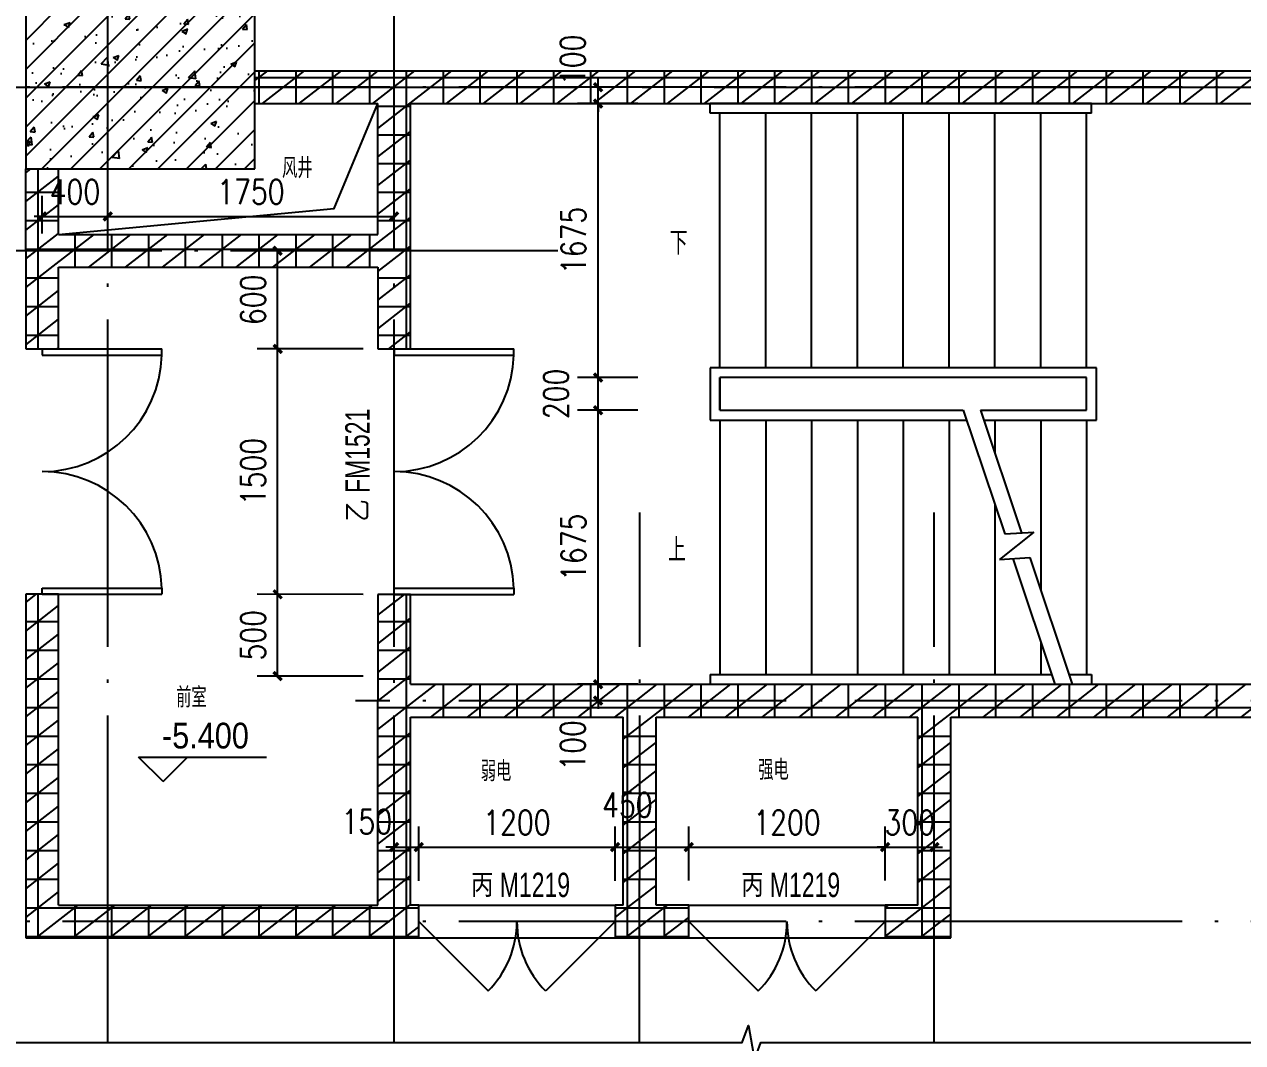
# Model space of a CAD drawing. Extents: x 718358 to 1668613, y -348838 to -159582.
# Drawn here: x 948265 to 955707, y -301299 to -295075 of the extents above; entities that cross this region are included whole.
import ezdxf

# ---------------------------------------------------------------- set-up
doc = ezdxf.new("R2010")
doc.units = 0
doc.header["$LTSCALE"] = 1000
doc.linetypes.add('DOTE', pattern=[2.42, 2, -0.2, 0.02, -0.2])
for name, color, linetype in [('地下室轴网', 147, 'DOTE'), ('建-墙体', 2, 'Continuous'), ('建-尺寸', 73, 'Continuous'), ('建-影线', 8, 'Continuous'), ('建-房间名', 7, 'Continuous'), ('建-柱子', 6, 'Continuous'), ('建-标高', 3, 'Continuous'), ('建-楼梯', 4, 'Continuous'), ('建-符号', 3, 'Continuous'), ('建-符号说明', 7, 'Continuous'), ('建-轴网', 14, 'DOTE'), ('建-门窗', 4, 'Continuous'), ('建-门窗-编号', 7, 'Continuous')]:
    doc.layers.add(name, color=color, linetype=linetype)
doc.styles.add('_TCH_DIM', font='gt单线西文.shx', dxfattribs={"width": 0.8, "bigfont": 'gt单线中文.shx'})
doc.styles.add('_TCH_SPACE', font='gt单线西文.shx', dxfattribs={"width": 0.8, "height": 5, "bigfont": 'gt单线中文.shx'})
doc.styles.add('_TCH_WINDOW', font='gt单线西文.shx', dxfattribs={"height": 3.5, "bigfont": 'gt单线中文.shx'})
doc.styles.add('DIM_FONT', font='SIMPLEX.shx', dxfattribs={"width": 0.8, "bigfont": 'GBCBIG.shx'})
doc.dimstyles.new('DIMN50', dxfattribs={"dimscale": 0.5, "dimtxt": 300, "dimasz": 100, "dimexe": 250, "dimexo": 300, "dimgap": 150, "dimtad": 1, "dimdec": 0, "dimzin": 0, "dimdsep": 46, "dimtxsty": 'DIM_FONT', "dimblk": 'ARCHTICK', "dimcen": 0.09, "dimdle": 1, "dimclrt": 7, "dimazin": 2, "dimtfac": 1, "dimtdec": 0, "dimtix": 1, "dimtmove": 2, "dimatfit": 3, "dimldrblk": 'ARCHTICK', "dimfxl": 1, "dimtolj": 1, "dimtzin": 0, "dimarcsym": 0})
pattern_1 = [(0, (0, 0), (0, 175), []), (37.875, (200, 0), (-84.807639, 109.038328), []), (90, (200, 0), (-225, 1e-14), [])]

# ---------------------------------------------------------------- blocks, each defined once
blk = doc.blocks.new('_ArchTick')
at = {"color": 0, "linetype": 'ByBlock', "const_width": 0.4}
blk.add_lwpolyline([(-0.5, -0.5), (0.5, 0.5)], dxfattribs=at)
blk = doc.blocks.new('*D3650')
at = {"layer": 'Defpoints', "color": 0, "transparency": 16777216}
for p in [(950523.8, -301298.9), (957323.8, -301298.9), (957323.8, -302248.9)]:
    blk.add_point(p, dxfattribs=at)
at = {"layer": '建-尺寸', "color": 0, "lineweight": -2, "transparency": 16777216}
for p, q in [((950523.8, -301448.9), (950523.8, -302373.9)), ((957323.8, -301448.9), (957323.8, -302373.9)), ((950523.3, -302248.9), (957324.3, -302248.9))]:
    blk.add_line(p, q, dxfattribs=at)
at = {"layer": '建-尺寸', "color": 0, "lineweight": -2, "transparency": 16777216, "xscale": 50, "yscale": 50, "zscale": 50, "rotation": 180}
blk.add_blockref('_ArchTick', (950523.8, -302248.9), dxfattribs=at)
at = {"layer": '建-尺寸', "color": 0, "lineweight": -2, "transparency": 16777216, "xscale": 50, "yscale": 50, "zscale": 50}
blk.add_blockref('_ArchTick', (957323.8, -302248.9), dxfattribs=at)
at = {"layer": '建-尺寸', "color": 7, "transparency": 16777216, "insert": (953923.8, -302098.9), "char_height": 150, "attachment_point": 5, "style": 'DIM_FONT'}
blk.add_mtext('\\A1;6800', dxfattribs=at)
blk = doc.blocks.new('*D3654')
at = {"layer": 'Defpoints', "color": 0, "transparency": 16777216}
for p in [(953823.7, -301298.9), (957323.8, -301298.9), (957323.8, -301848.9)]:
    blk.add_point(p, dxfattribs=at)
at = {"layer": '建-尺寸', "color": 0, "lineweight": -2, "transparency": 16777216}
for p, q in [((953823.7, -301448.9), (953823.7, -301973.9)), ((957323.8, -301448.9), (957323.8, -301973.9)), ((953823.2, -301848.9), (957324.3, -301848.9))]:
    blk.add_line(p, q, dxfattribs=at)
at = {"layer": '建-尺寸', "color": 0, "lineweight": -2, "transparency": 16777216, "xscale": 50, "yscale": 50, "zscale": 50, "rotation": 180}
blk.add_blockref('_ArchTick', (953823.7, -301848.9), dxfattribs=at)
at = {"layer": '建-尺寸', "color": 0, "lineweight": -2, "transparency": 16777216, "xscale": 50, "yscale": 50, "zscale": 50}
blk.add_blockref('_ArchTick', (957323.8, -301848.9), dxfattribs=at)
at = {"layer": '建-尺寸', "color": 7, "transparency": 16777216, "insert": (955573.8, -301698.9), "char_height": 150, "attachment_point": 5, "style": 'DIM_FONT'}
blk.add_mtext('\\A1;3500', dxfattribs=at)
blk = doc.blocks.new('*D3660')
at = {"layer": 'Defpoints', "color": 0, "transparency": 16777216}
for p in [(950673.7, -300103.5), (950523.8, -300458.9), (950673.7, -300458.9)]:
    blk.add_point(p, dxfattribs=at)
at = {"layer": '建-尺寸', "color": 0, "lineweight": -2, "transparency": 16777216}
for p, q in [((950523.8, -300308.9), (950523.8, -299978.5)), ((950673.7, -300308.9), (950673.7, -299978.5)), ((950523.8, -300103.5), (950473.8, -300103.5)), ((950523.8, -300103.5), (950673.7, -300103.5)), ((950673.7, -300103.5), (950723.7, -300103.5))]:
    blk.add_line(p, q, dxfattribs=at)
at = {"layer": '建-尺寸', "color": 0, "lineweight": -2, "transparency": 16777216, "xscale": 50, "yscale": 50, "zscale": 50}
for p, rotation in [((950523.8, -300103.5), 0.0003101664744242782), ((950673.7, -300103.5), 180.0003101664744)]:
    blk.add_blockref('_ArchTick', p, dxfattribs=dict(at, rotation=rotation))
at = {"layer": '建-尺寸', "color": 7, "transparency": 16777216, "insert": (950357.2, -299948.5), "char_height": 150, "attachment_point": 5, "rotation": 0.00031, "style": 'DIM_FONT'}
blk.add_mtext('\\A1;150', dxfattribs=at)
blk = doc.blocks.new('*D3661')
at = {"layer": 'Defpoints', "color": 0, "transparency": 16777216}
for p in [(951873.7, -300103.5), (950673.7, -300458.9), (951873.7, -300458.9)]:
    blk.add_point(p, dxfattribs=at)
at = {"layer": '建-尺寸', "color": 0, "lineweight": -2, "transparency": 16777216}
for p, q in [((950673.7, -300308.9), (950673.7, -299978.5)), ((951873.7, -300308.9), (951873.7, -299978.5)), ((950673.2, -300103.5), (951874.2, -300103.5))]:
    blk.add_line(p, q, dxfattribs=at)
at = {"layer": '建-尺寸', "color": 0, "lineweight": -2, "transparency": 16777216, "xscale": 50, "yscale": 50, "zscale": 50}
for p, rotation in [((950673.7, -300103.5), 180.0003101664754), ((951873.7, -300103.5), 0.0003101664753889344)]:
    blk.add_blockref('_ArchTick', p, dxfattribs=dict(at, rotation=rotation))
at = {"layer": '建-尺寸', "color": 7, "transparency": 16777216, "insert": (951273.7, -299953.5), "char_height": 150, "attachment_point": 5, "rotation": 0.00031, "style": 'DIM_FONT'}
blk.add_mtext('\\A1;1200', dxfattribs=at)
blk = doc.blocks.new('*D3662')
at = {"layer": 'Defpoints', "color": 0, "transparency": 16777216}
for p in [(952323.7, -300103.5), (951873.7, -300458.9), (952323.7, -300458.8)]:
    blk.add_point(p, dxfattribs=at)
at = {"layer": '建-尺寸', "color": 0, "lineweight": -2, "transparency": 16777216}
for p, q in [((951873.7, -300308.9), (951873.7, -299978.5)), ((952323.7, -300308.8), (952323.7, -299978.5)), ((951873.2, -300103.5), (952324.2, -300103.5))]:
    blk.add_line(p, q, dxfattribs=at)
at = {"layer": '建-尺寸', "color": 0, "lineweight": -2, "transparency": 16777216, "xscale": 50, "yscale": 50, "zscale": 50}
for p, rotation in [((951873.7, -300103.5), 180.000310166472), ((952323.7, -300103.5), 0.0003101664720175465)]:
    blk.add_blockref('_ArchTick', p, dxfattribs=dict(at, rotation=rotation))
at = {"layer": '建-尺寸', "color": 7, "transparency": 16777216, "insert": (951948.7, -299846), "char_height": 150, "attachment_point": 5, "rotation": 0.00031, "style": 'DIM_FONT'}
blk.add_mtext('\\A1;450', dxfattribs=at)
blk = doc.blocks.new('*D3663')
at = {"layer": 'Defpoints', "color": 0, "transparency": 16777216}
for p in [(953523.7, -300103.5), (952323.7, -300458.8), (953523.7, -300458.8)]:
    blk.add_point(p, dxfattribs=at)
at = {"layer": '建-尺寸', "color": 0, "lineweight": -2, "transparency": 16777216}
for p, q in [((952323.7, -300308.8), (952323.7, -299978.5)), ((953523.7, -300308.8), (953523.7, -299978.5)), ((952323.2, -300103.5), (953524.2, -300103.5))]:
    blk.add_line(p, q, dxfattribs=at)
at = {"layer": '建-尺寸', "color": 0, "lineweight": -2, "transparency": 16777216, "xscale": 50, "yscale": 50, "zscale": 50}
for p, rotation in [((952323.7, -300103.5), 180.0003101664747), ((953523.7, -300103.5), 0.0003101664746892124)]:
    blk.add_blockref('_ArchTick', p, dxfattribs=dict(at, rotation=rotation))
at = {"layer": '建-尺寸', "color": 7, "transparency": 16777216, "insert": (952923.7, -299953.5), "char_height": 150, "attachment_point": 5, "rotation": 0.00031, "style": 'DIM_FONT'}
blk.add_mtext('\\A1;1200', dxfattribs=at)
blk = doc.blocks.new('*D3664')
at = {"layer": 'Defpoints', "color": 0, "transparency": 16777216}
for p in [(953823.7, -300103.5), (953523.7, -300458.8), (953823.7, -300458.8)]:
    blk.add_point(p, dxfattribs=at)
at = {"layer": '建-尺寸', "color": 0, "lineweight": -2, "transparency": 16777216}
for p, q in [((953523.7, -300308.8), (953523.7, -299978.5)), ((953823.7, -300308.8), (953823.7, -299978.5)), ((953523.7, -300103.5), (953473.7, -300103.5)), ((953523.7, -300103.5), (953823.7, -300103.5)), ((953823.7, -300103.5), (953873.7, -300103.5))]:
    blk.add_line(p, q, dxfattribs=at)
at = {"layer": '建-尺寸', "color": 0, "lineweight": -2, "transparency": 16777216, "xscale": 50, "yscale": 50, "zscale": 50}
for p, rotation in [((953523.7, -300103.5), 0.0003101664693883066), ((953823.7, -300103.5), 180.0003101664694)]:
    blk.add_blockref('_ArchTick', p, dxfattribs=dict(at, rotation=rotation))
at = {"layer": '建-尺寸', "color": 7, "transparency": 16777216, "insert": (953673.7, -299953.5), "char_height": 150, "attachment_point": 5, "rotation": 0.00031, "style": 'DIM_FONT'}
blk.add_mtext('\\A1;300', dxfattribs=at)
blk = doc.blocks.new('*D3665')
at = {"layer": 'Defpoints', "color": 0, "transparency": 16777216}
for p in [(949812.2, -298558.8), (950485.3, -298558.9), (950485.3, -299058.9)]:
    blk.add_point(p, dxfattribs=at)
at = {"layer": '建-尺寸', "color": 0, "lineweight": -2, "transparency": 16777216}
for p, q in [((950335.3, -298558.9), (949687.2, -298558.8)), ((949812.2, -299059.3), (949812.2, -298558.3)), ((950335.3, -299058.9), (949687.2, -299058.8))]:
    blk.add_line(p, q, dxfattribs=at)
at = {"layer": '建-尺寸', "color": 0, "lineweight": -2, "transparency": 16777216, "xscale": 50, "yscale": 50, "zscale": 50}
for p, rotation in [((949812.2, -298558.8), 89.99920507798987), ((949812.2, -299058.8), 269.9992050779899)]:
    blk.add_blockref('_ArchTick', p, dxfattribs=dict(at, rotation=rotation))
at = {"layer": '建-尺寸', "color": 7, "transparency": 16777216, "insert": (949662.2, -298808.8), "char_height": 150, "attachment_point": 5, "rotation": 89.99921, "style": 'DIM_FONT'}
blk.add_mtext('\\A1;500', dxfattribs=at)
blk = doc.blocks.new('*D3666')
at = {"layer": 'Defpoints', "color": 0, "transparency": 16777216}
for p in [(949812.2, -297058.8), (950485.3, -297058.9), (950485.3, -298558.9)]:
    blk.add_point(p, dxfattribs=at)
at = {"layer": '建-尺寸', "color": 0, "lineweight": -2, "transparency": 16777216}
for p, q in [((950335.3, -297058.9), (949687.2, -297058.8)), ((949812.2, -298559.3), (949812.2, -297058.3)), ((950335.3, -298558.9), (949687.2, -298558.8))]:
    blk.add_line(p, q, dxfattribs=at)
at = {"layer": '建-尺寸', "color": 0, "lineweight": -2, "transparency": 16777216, "xscale": 50, "yscale": 50, "zscale": 50}
for p, rotation in [((949812.2, -297058.8), 89.99920507798946), ((949812.2, -298558.8), 269.9992050779895)]:
    blk.add_blockref('_ArchTick', p, dxfattribs=dict(at, rotation=rotation))
at = {"layer": '建-尺寸', "color": 7, "transparency": 16777216, "insert": (949662.2, -297808.8), "char_height": 150, "attachment_point": 5, "rotation": 89.99921, "style": 'DIM_FONT'}
blk.add_mtext('\\A1;1500', dxfattribs=at)
blk = doc.blocks.new('*D3667')
at = {"layer": 'Defpoints', "color": 0, "transparency": 16777216}
for p in [(949812.2, -296458.8), (950485.3, -296458.9), (950485.3, -297058.9)]:
    blk.add_point(p, dxfattribs=at)
at = {"layer": '建-尺寸', "color": 0, "lineweight": -2, "transparency": 16777216}
for p, q in [((950335.3, -296458.9), (949687.2, -296458.8)), ((949812.2, -297059.3), (949812.2, -296458.3)), ((950335.3, -297058.9), (949687.2, -297058.8))]:
    blk.add_line(p, q, dxfattribs=at)
at = {"layer": '建-尺寸', "color": 0, "lineweight": -2, "transparency": 16777216, "xscale": 50, "yscale": 50, "zscale": 50}
for p, rotation in [((949812.2, -296458.8), 89.99920507798329), ((949812.2, -297058.8), 269.9992050779833)]:
    blk.add_blockref('_ArchTick', p, dxfattribs=dict(at, rotation=rotation))
at = {"layer": '建-尺寸', "color": 7, "transparency": 16777216, "insert": (949662.2, -296758.8), "char_height": 150, "attachment_point": 5, "rotation": 89.99921, "style": 'DIM_FONT'}
blk.add_mtext('\\A1;600', dxfattribs=at)
blk = doc.blocks.new('*D3668')
at = {"layer": 'Defpoints', "color": 0, "transparency": 16777216}
for p in [(951769.8, -299108.9), (952162.6, -299108.9), (952162.6, -299208.9)]:
    blk.add_point(p, dxfattribs=at)
at = {"layer": '建-尺寸', "color": 0, "lineweight": -2, "transparency": 16777216}
for p, q in [((952012.6, -299108.9), (951644.8, -299108.9)), ((951769.8, -299108.9), (951769.8, -299058.9)), ((951769.8, -299208.9), (951769.8, -299108.9)), ((952012.6, -299208.9), (951644.8, -299208.9)), ((951769.8, -299208.9), (951769.8, -299258.9))]:
    blk.add_line(p, q, dxfattribs=at)
at = {"layer": '建-尺寸', "color": 0, "lineweight": -2, "transparency": 16777216, "xscale": 50, "yscale": 50, "zscale": 50}
for p, rotation in [((951769.8, -299108.9), 270), ((951769.8, -299208.9), 90)]:
    blk.add_blockref('_ArchTick', p, dxfattribs=dict(at, rotation=rotation))
at = {"layer": '建-尺寸', "color": 7, "transparency": 16777216, "insert": (951614.8, -299482.3), "char_height": 150, "attachment_point": 5, "rotation": 90, "style": 'DIM_FONT'}
blk.add_mtext('\\A1;100', dxfattribs=at)
blk = doc.blocks.new('*D3669')
at = {"layer": 'Defpoints', "color": 0, "transparency": 16777216}
for p in [(951769.8, -297433.9), (952162.6, -297433.9), (952162.6, -299108.9)]:
    blk.add_point(p, dxfattribs=at)
at = {"layer": '建-尺寸', "color": 0, "lineweight": -2, "transparency": 16777216}
for p, q in [((952012.6, -297433.9), (951644.8, -297433.9)), ((951769.8, -299109.4), (951769.8, -297433.4)), ((952012.6, -299108.9), (951644.8, -299108.9))]:
    blk.add_line(p, q, dxfattribs=at)
at = {"layer": '建-尺寸', "color": 0, "lineweight": -2, "transparency": 16777216, "xscale": 50, "yscale": 50, "zscale": 50}
for p, rotation in [((951769.8, -297433.9), 90), ((951769.8, -299108.9), 270)]:
    blk.add_blockref('_ArchTick', p, dxfattribs=dict(at, rotation=rotation))
at = {"layer": '建-尺寸', "color": 7, "transparency": 16777216, "insert": (951619.8, -298271.4), "char_height": 150, "attachment_point": 5, "rotation": 90, "style": 'DIM_FONT'}
blk.add_mtext('\\A1;1675', dxfattribs=at)
blk = doc.blocks.new('*D3670')
at = {"layer": 'Defpoints', "color": 0, "transparency": 16777216}
for p in [(951769.8, -297233.9), (952162.6, -297233.9), (952162.6, -297433.9)]:
    blk.add_point(p, dxfattribs=at)
at = {"layer": '建-尺寸', "color": 0, "lineweight": -2, "transparency": 16777216}
for p, q in [((952012.6, -297233.9), (951644.8, -297233.9)), ((951769.8, -297434.4), (951769.8, -297233.4)), ((952012.6, -297433.9), (951644.8, -297433.9))]:
    blk.add_line(p, q, dxfattribs=at)
at = {"layer": '建-尺寸', "color": 0, "lineweight": -2, "transparency": 16777216, "xscale": 50, "yscale": 50, "zscale": 50}
for p, rotation in [((951769.8, -297233.9), 90), ((951769.8, -297433.9), 270)]:
    blk.add_blockref('_ArchTick', p, dxfattribs=dict(at, rotation=rotation))
at = {"layer": '建-尺寸', "color": 7, "transparency": 16777216, "insert": (951512.3, -297333.9), "char_height": 150, "attachment_point": 5, "rotation": 90, "style": 'DIM_FONT'}
blk.add_mtext('\\A1;200', dxfattribs=at)
blk = doc.blocks.new('*D3671')
at = {"layer": 'Defpoints', "color": 0, "transparency": 16777216}
for p in [(951769.8, -295558.9), (952162.6, -295558.9), (952162.6, -297233.9)]:
    blk.add_point(p, dxfattribs=at)
at = {"layer": '建-尺寸', "color": 0, "lineweight": -2, "transparency": 16777216}
for p, q in [((952012.6, -295558.9), (951644.8, -295558.9)), ((951769.8, -297234.4), (951769.8, -295558.4)), ((952012.6, -297233.9), (951644.8, -297233.9))]:
    blk.add_line(p, q, dxfattribs=at)
at = {"layer": '建-尺寸', "color": 0, "lineweight": -2, "transparency": 16777216, "xscale": 50, "yscale": 50, "zscale": 50}
for p, rotation in [((951769.8, -295558.9), 90), ((951769.8, -297233.9), 270)]:
    blk.add_blockref('_ArchTick', p, dxfattribs=dict(at, rotation=rotation))
at = {"layer": '建-尺寸', "color": 7, "transparency": 16777216, "insert": (951619.8, -296396.4), "char_height": 150, "attachment_point": 5, "rotation": 90, "style": 'DIM_FONT'}
blk.add_mtext('\\A1;1675', dxfattribs=at)
blk = doc.blocks.new('*D3672')
at = {"layer": 'Defpoints', "color": 0, "transparency": 16777216}
for p in [(951769.8, -295458.9), (952162.6, -295458.9), (952162.6, -295558.9)]:
    blk.add_point(p, dxfattribs=at)
at = {"layer": '建-尺寸', "color": 0, "lineweight": -2, "transparency": 16777216}
for p, q in [((952012.6, -295458.9), (951644.8, -295458.9)), ((951769.8, -295458.9), (951769.8, -295408.9)), ((951769.8, -295558.9), (951769.8, -295458.9)), ((952012.6, -295558.9), (951644.8, -295558.9)), ((951769.8, -295558.9), (951769.8, -295608.9))]:
    blk.add_line(p, q, dxfattribs=at)
at = {"layer": '建-尺寸', "color": 0, "lineweight": -2, "transparency": 16777216, "xscale": 50, "yscale": 50, "zscale": 50}
for p, rotation in [((951769.8, -295458.9), 270), ((951769.8, -295558.9), 90)]:
    blk.add_blockref('_ArchTick', p, dxfattribs=dict(at, rotation=rotation))
at = {"layer": '建-尺寸', "color": 7, "transparency": 16777216, "insert": (951614.8, -295292.3), "char_height": 150, "attachment_point": 5, "rotation": 90, "style": 'DIM_FONT'}
blk.add_mtext('\\A1;100', dxfattribs=at)
blk = doc.blocks.new('*D3675')
at = {"layer": 'Defpoints', "color": 0, "transparency": 16777216}
for p in [(948773.8, -296249), (948373.8, -296503.5), (948773.8, -296503.5)]:
    blk.add_point(p, dxfattribs=at)
at = {"layer": '建-尺寸', "color": 0, "lineweight": -2, "transparency": 16777216}
for p, q in [((948373.8, -296353.5), (948373.8, -296124)), ((948773.8, -296353.5), (948773.8, -296124)), ((948373.8, -296249), (948323.8, -296249)), ((948373.8, -296249), (948773.8, -296249)), ((948773.8, -296249), (948823.8, -296249))]:
    blk.add_line(p, q, dxfattribs=at)
at = {"layer": '建-尺寸', "color": 0, "lineweight": -2, "transparency": 16777216, "xscale": 50, "yscale": 50, "zscale": 50}
blk.add_blockref('_ArchTick', (948373.8, -296249), dxfattribs=at)
at = {"layer": '建-尺寸', "color": 0, "lineweight": -2, "transparency": 16777216, "xscale": 50, "yscale": 50, "zscale": 50, "rotation": 180}
blk.add_blockref('_ArchTick', (948773.8, -296249), dxfattribs=at)
at = {"layer": '建-尺寸', "color": 7, "transparency": 16777216, "insert": (948573.8, -296099), "char_height": 150, "attachment_point": 5, "style": 'DIM_FONT'}
blk.add_mtext('\\A1;400', dxfattribs=at)
blk = doc.blocks.new('*D3676')
at = {"layer": 'Defpoints', "color": 0, "transparency": 16777216}
for p in [(950523.8, -296249), (948773.8, -296503.5), (950523.8, -296503.5)]:
    blk.add_point(p, dxfattribs=at)
at = {"layer": '建-尺寸', "color": 0, "lineweight": -2, "transparency": 16777216}
for p, q in [((948773.8, -296353.5), (948773.8, -296124)), ((950523.8, -296353.5), (950523.8, -296124)), ((948773.3, -296249), (950524.3, -296249))]:
    blk.add_line(p, q, dxfattribs=at)
at = {"layer": '建-尺寸', "color": 0, "lineweight": -2, "transparency": 16777216, "xscale": 50, "yscale": 50, "zscale": 50, "rotation": 180}
blk.add_blockref('_ArchTick', (948773.8, -296249), dxfattribs=at)
at = {"layer": '建-尺寸', "color": 0, "lineweight": -2, "transparency": 16777216, "xscale": 50, "yscale": 50, "zscale": 50}
blk.add_blockref('_ArchTick', (950523.8, -296249), dxfattribs=at)
at = {"layer": '建-尺寸', "color": 7, "transparency": 16777216, "insert": (949648.8, -296099), "char_height": 150, "attachment_point": 5, "style": 'DIM_FONT'}
blk.add_mtext('\\A1;1750', dxfattribs=at)

msp = doc.modelspace()

# ---------------------------------------------------------------- hatches: boundary and pattern name
at = {"layer": '建-影线'}
h = msp.add_hatch(dxfattribs=at)
h.set_pattern_fill('钢筋混凝土', color=256, scale=50, style=0)
h.set_pattern_definition([(45, (0, 0), (-88.388348, 88.388348), []), (50, (0, 0), (358.63009, -31.37607), [37.5, -412.5]), (355, (0, 0), (-69.37567, 376.09607), [30, -330]), (100.4514, (29.9, -2.6), (289.25469, 344.71977), [31.8701, -350.57106]), (46.1842, (0, 100), (533.62052, -82.7595), [56.25, -618.75]), (96.6356, (44.47, 93.1), (467.33135, 487.05894), [47.80514, -525.8565]), (351.1842, (0, 100), (467.33097, 487.0593), [45, -495]), (21, (50, 75), (298.45353, -201.309445), [37.5, -412.5]), (326, (50, 75), (121.65767, 362.57502), [30, -330]), (71.4514, (74.87, 58.22), (420.11131, 161.26525), [31.8701, -350.57106]), (37.5, (0, 0), (6.079928, 166.446927), [0, -326, 0, -335, 0, -331.25]), (7.5, (0, 0), (131.53477, 197.205856), [0, -191, 0, -318.5, 0, -126.25]), (327.5, (-111.5, 0), (266.911218, -11.277436), [0, -125, 0, -390, 0, -517.5]), (317.5, (-161.5, 0), (291.593085, 50.05249), [0, -162.5, 0, -259, 0, -367.5])])
h.paths.add_polyline_path([(948273.8, -295958.9), (949673.8, -295958.9), (949673.8, -294958.9), (948273.8, -294958.9)])
h = msp.add_hatch(dxfattribs=at)
h.set_pattern_fill('空心砖', color=256, scale=50, style=0)
h.set_pattern_definition(pattern_1)
h.paths.add_polyline_path([(949673.8, -295358.9), (949673.8, -295558.9), (950423.8, -295558.9), (950523.8, -295492.2), (950523.8, -295358.9)])
h = msp.add_hatch(dxfattribs=at)
h.set_pattern_fill('空心砖', color=256, scale=50, style=0)
h.set_pattern_definition(pattern_1)
h.paths.add_polyline_path([(957023.8, -295558.9), (957023.8, -295358.9), (950523.8, -295358.9), (950523.8, -295492.2), (950623.8, -295558.9)])
h = msp.add_hatch(dxfattribs=at)
h.set_pattern_fill('空心砖', color=256, scale=50, style=0)
h.set_pattern_definition(pattern_1)
h.paths.add_polyline_path([(950490.5, -296458.9), (950623.8, -296458.9), (950623.8, -295558.9), (950523.8, -295492.2), (950423.8, -295558.9), (950423.8, -296358.9)])
h = msp.add_hatch(dxfattribs=at)
h.set_pattern_fill('空心砖', color=256, scale=50, style=0)
h.set_pattern_definition(pattern_1)
h.paths.add_polyline_path([(948473.8, -295958.9), (948273.8, -295958.9), (948273.7, -296458.9), (948407.1, -296458.9), (948473.7, -296358.9)])
h = msp.add_hatch(dxfattribs=at)
h.set_pattern_fill('空心砖', color=256, scale=50, style=0)
h.set_pattern_definition([(0, (115212.84, -21555.93), (0, 175), []), (37.875, (115412.84, -21555.93), (-84.807639, 109.038328), []), (90, (115412.84, -21555.93), (-225, 1e-14), [])])
h.paths.add_polyline_path([(961039.7, -298398.2), (960839.7, -298398.2), (960839.7, -300706.9), (961039.7, -300706.9)])
h.paths.add_polyline_path([(961039.7, -301356.9), (960839.7, -301356.9), (960839.7, -302406.9), (961039.7, -302406.9)])
h.paths.add_polyline_path([(961039.7, -302856.9), (960839.7, -302856.9), (960839.7, -305806.9), (961039.7, -305806.9)])
h.paths.add_polyline_path([(952181.7, -296514.9), (952373.8, -296514.9), (952373.8, -296279.2), (952181.7, -296279.2)], flags=9)
h.paths.add_polyline_path([(952163.4, -298394.3), (952370, -298394.3), (952370, -298148.4), (952163.4, -298148.4)], flags=9)
h.paths.add_polyline_path([(959138.4, -300728.6), (959477.8, -300728.6), (959477.8, -300389.2), (959138.4, -300389.2)], flags=9)
h.paths.add_polyline_path([(957154.1, -303018.6), (957493.5, -303018.6), (957493.5, -302679.1), (957154.1, -302679.1)], flags=9)
h.paths.add_polyline_path([(956078.9, -297375.5), (956781.6, -297375.5), (956781.6, -297139.2), (956078.9, -297139.2)], flags=9)
h.paths.add_polyline_path([(955930.9, -297100.4), (956832, -297100.4), (956832, -296837.9), (955930.9, -296837.9)], flags=9)
h.paths.add_polyline_path([(967140.2, -318104.9), (968648.1, -318104.9), (968648.1, -317814.1), (967140.2, -317814.1)], flags=9)
h.paths.add_polyline_path([(969706.4, -317315.5), (970287.4, -317315.5), (970287.4, -317090.5), (969706.4, -317090.5)], flags=9)
h.paths.add_polyline_path([(969633.4, -317057.5), (970336.6, -317057.5), (970336.6, -316877.5), (969633.4, -316877.5)], flags=9)
h.paths.add_polyline_path([(965932.9, -318093.6), (966686.3, -318093.6), (966686.3, -317847.8), (965932.9, -317847.8)], flags=9)
h.paths.add_polyline_path([(961490, -317626.1), (962294.4, -317626.1), (962294.4, -317524.6), (961490, -317524.6)], flags=9)
h.paths.add_polyline_path([(969749.4, -317580.3), (970161.2, -317580.3), (970161.2, -317305.6), (969749.4, -317305.6)], flags=9)
h.paths.add_polyline_path([(969980.2, -318720.1), (970212.4, -318720.1), (970212.4, -318457.6), (969980.2, -318457.6)], flags=9)
h.paths.add_polyline_path([(969789.6, -318061.6), (970119.3, -318061.6), (970119.3, -317793.3), (969789.6, -317793.3)], flags=9)
h.paths.add_polyline_path([(958321.1, -318031.6), (958816.9, -318031.6), (958816.9, -317825), (958321.1, -317825)], flags=9)
h.paths.add_polyline_path([(958320.7, -318527.9), (958817.4, -318527.9), (958817.4, -318318.6), (958320.7, -318318.6)], flags=9)
h.paths.add_polyline_path([(958320.8, -318761.3), (958817.2, -318761.3), (958817.2, -318552.8), (958320.8, -318552.8)], flags=9)
h.paths.add_polyline_path([(959957, -318051.8), (960452.5, -318051.8), (960452.5, -317846), (959957, -317846)], flags=9)
h.paths.add_polyline_path([(959957.3, -318283.8), (960452.2, -318283.8), (960452.2, -318079.8), (959957.3, -318079.8)], flags=9)
h.paths.add_polyline_path([(957877.1, -318129.2), (958090.7, -318129.2), (958090.7, -317915.5), (957877.1, -317915.5)], flags=9)
h.paths.add_polyline_path([(957879.8, -318638.2), (958088, -318638.2), (958088, -318440.4), (957879.8, -318440.4)], flags=9)
h.paths.add_polyline_path([(958321, -318300.3), (958817.1, -318300.3), (958817.1, -318092.7), (958321, -318092.7)], flags=9)
h.paths.add_polyline_path([(963683.9, -318099.8), (964438.7, -318099.8), (964438.7, -317849.8), (963683.9, -317849.8)], flags=9)
h.paths.add_polyline_path([(963685, -318426), (964437.7, -318426), (964437.7, -318182.3), (963685, -318182.3)], flags=9)
h.paths.add_polyline_path([(963685, -318765.6), (964437.7, -318765.6), (964437.7, -318521.8), (963685, -318521.8)], flags=9)
h.paths.add_polyline_path([(961421.6, -318761.8), (962175.6, -318761.8), (962175.6, -318513.9), (961421.6, -318513.9)], flags=9)
h.paths.add_polyline_path([(961424.2, -318097.9), (962178.9, -318097.9), (962178.9, -317847.9), (961424.2, -317847.9)], flags=9)
h.paths.add_polyline_path([(961422.3, -318428.7), (962174.9, -318428.7), (962174.9, -318184.9), (961422.3, -318184.9)], flags=9)
h.paths.add_polyline_path([(962720.8, -317721), (964043.1, -317721), (964043.1, -317493.5), (962720.8, -317493.5)], flags=9)
h.paths.add_polyline_path([(964129.8, -317721.5), (964800.5, -317721.5), (964800.5, -317507.3), (964129.8, -317507.3)], flags=9)
h.paths.add_polyline_path([(962300.3, -317322.2), (965757.9, -317322.2), (965757.9, -317029.3), (962300.3, -317029.3)], flags=9)
h.paths.add_polyline_path([(962337.8, -317501.8), (965587.7, -317501.8), (965587.7, -317320), (962337.8, -317320)], flags=9)
h.paths.add_polyline_path([(969146.6, -317307.5), (969570.7, -317307.5), (969570.7, -317102.6), (969146.6, -317102.6)], flags=9)
h.paths.add_polyline_path([(969151.6, -317795.3), (969575.7, -317795.3), (969575.7, -317590.4), (969151.6, -317590.4)], flags=9)
h.paths.add_polyline_path([(969151.6, -318044.2), (969575.7, -318044.2), (969575.7, -317839.3), (969151.6, -317839.3)], flags=9)
h.paths.add_polyline_path([(969151.3, -318561.6), (969575, -318561.6), (969575, -318357.6), (969151.3, -318357.6)], flags=9)
h.paths.add_polyline_path([(969110.3, -317058.8), (969607, -317058.8), (969607, -316849.5), (969110.3, -316849.5)], flags=9)
h.paths.add_polyline_path([(965932.9, -318596.6), (966686.3, -318596.6), (966686.3, -318350.8), (965932.9, -318350.8)], flags=9)
h.paths.add_polyline_path([(965933.1, -317686.7), (966686.1, -317686.7), (966686.1, -317441.9), (965933.1, -317441.9)], flags=9)
h.paths.add_polyline_path([(965932.9, -317187.2), (966686.3, -317187.2), (966686.3, -316941.4), (965932.9, -316941.4)], flags=9)
h.paths.add_polyline_path([(969151.2, -317546.6), (969576.1, -317546.6), (969576.1, -317339.1), (969151.2, -317339.1)], flags=9)
h.paths.add_polyline_path([(968385.8, -296591.6), (968385.8, -296141.2), (968162.7, -296141.2), (968162.7, -296591.6)], flags=9)
h.paths.add_polyline_path([(961825.1, -296615.6), (962355.5, -296615.6), (962355.5, -296392.5), (961825.1, -296392.5)], flags=9)
h.paths.add_polyline_path([(961651.3, -296599.8), (961864.9, -296599.8), (961864.9, -296380.7), (961651.3, -296380.7)], flags=9)
h.paths.add_polyline_path([(963475.1, -296615.6), (964005.5, -296615.6), (964005.5, -296392.5), (963475.1, -296392.5)], flags=9)
h.paths.add_polyline_path([(963301.3, -296599.8), (963514.9, -296599.8), (963514.9, -296380.7), (963301.3, -296380.7)], flags=9)
h.paths.add_polyline_path([(969526.4, -296898.1), (969865.8, -296898.1), (969865.8, -296558.7), (969526.4, -296558.7)], flags=9)
h.paths.add_polyline_path([(964977.2, -297817), (965308.3, -297817), (965308.3, -297617.6), (964977.2, -297617.6)], flags=9)
h.paths.add_polyline_path([(963431.9, -297908.9), (964924.2, -297908.9), (964924.2, -297401.6), (963431.9, -297401.6)], flags=9)
h.paths.add_polyline_path([(963054.2, -297848.3), (963581.8, -297848.3), (963581.8, -297456.3), (963054.2, -297456.3)], flags=9)
h.paths.add_polyline_path([(968607.3, -303444.4), (968607.3, -302969.4), (968832.3, -302969.4), (968832.3, -303444.4)], flags=9)
h.paths.add_polyline_path([(968607.3, -308705.9), (968607.3, -308208), (968832.3, -308208), (968832.3, -308705.9)], flags=9)
h.paths.add_polyline_path([(968607.3, -313355.9), (968607.3, -312858), (968832.3, -312858), (968832.3, -313355.9)], flags=9)
h.paths.add_polyline_path([(968307.3, -302213), (968307.3, -300800.9), (968532.3, -300800.9), (968532.3, -302213)], flags=9)
h.paths.add_polyline_path([(968307.3, -303913), (968307.3, -302500.9), (968532.3, -302500.9), (968532.3, -303913)], flags=9)
h.paths.add_polyline_path([(968307.3, -305613), (968307.3, -304200.9), (968532.3, -304200.9), (968532.3, -305613)], flags=9)
h.paths.add_polyline_path([(968307.3, -307018), (968307.3, -305845.9), (968532.3, -305845.9), (968532.3, -307018)], flags=9)
h.paths.add_polyline_path([(968307.3, -308368), (968307.3, -307195.9), (968532.3, -307195.9), (968532.3, -308368)], flags=9)
h.paths.add_polyline_path([(968307.3, -309718), (968307.3, -308545.9), (968532.3, -308545.9), (968532.3, -309718)], flags=9)
h.paths.add_polyline_path([(968307.3, -311068), (968307.3, -309895.9), (968532.3, -309895.9), (968532.3, -311068)], flags=9)
h.paths.add_polyline_path([(968307.3, -312849.4), (968307.3, -311414.4), (968532.3, -311414.4), (968532.3, -312849.4)], flags=9)
h.paths.add_polyline_path([(968307.3, -314799.4), (968307.3, -313364.4), (968532.3, -313364.4), (968532.3, -314799.4)], flags=9)
h.paths.add_polyline_path([(969296.5, -300424.6), (969836.6, -300424.6), (969836.6, -300188.4), (969296.5, -300188.4)], flags=9)
h.paths.add_polyline_path([(969622.6, -305182.3), (969707.3, -305182.3), (969707.3, -304994.2), (969622.6, -304994.2)], flags=9)
h.paths.add_polyline_path([(969470.2, -305193.7), (969643.8, -305193.7), (969643.8, -304970.6), (969470.2, -304970.6)], flags=9)
h.paths.add_polyline_path([(969361, -305182.3), (969446.8, -305182.3), (969446.8, -304994.2), (969361, -304994.2)], flags=9)
h.paths.add_polyline_path([(969580.3, -300169.1), (969665, -300169.1), (969665, -299981), (969580.3, -299981)], flags=9)
h.paths.add_polyline_path([(969418.4, -300180.4), (969601.5, -300180.4), (969601.5, -299957.3), (969418.4, -299957.3)], flags=9)
h.paths.add_polyline_path([(969318.7, -300169.1), (969404.5, -300169.1), (969404.5, -299981), (969318.7, -299981)], flags=9)
h.paths.add_polyline_path([(966948.2, -303824.6), (967472.3, -303824.6), (967472.3, -303588.4), (966948.2, -303588.4)], flags=9)
h.paths.add_polyline_path([(961960.3, -302124.6), (962500.4, -302124.6), (962500.4, -301888.4), (961960.3, -301888.4)], flags=9)
h.paths.add_polyline_path([(960292.7, -300555.8), (960584.9, -300555.8), (960584.9, -300339.7), (960292.7, -300339.7)], flags=9)
h.paths.add_polyline_path([(969715.9, -318385.2), (969930.9, -318385.2), (969930.9, -318160.2), (969715.9, -318160.2)], flags=9)
h.paths.add_polyline_path([(969763.9, -317805.5), (970137.9, -317805.5), (970137.9, -317580.5), (969763.9, -317580.5)], flags=9)
h.paths.add_polyline_path([(966808, -318623.4), (969038.7, -318623.4), (969038.7, -318330.3), (966808, -318330.3)], flags=9)
h.paths.add_polyline_path([(960839.7, -308506.9), (961039.7, -308506.9), (961039.7, -306456.9), (960839.7, -306456.9)], flags=16)
h.paths.add_polyline_path([(960839.7, -315106.9), (961089.7, -315106.9), (961089.7, -311856.9), (960839.7, -311856.9)], flags=16)
h = msp.add_hatch(dxfattribs=at)
h.set_pattern_fill('空心砖', color=256, scale=50, style=0)
h.set_pattern_definition(pattern_1)
h.paths.add_polyline_path([(948407.1, -296458.9), (948473.7, -296558.9), (950423.8, -296558.9), (950490.5, -296458.9), (950423.8, -296358.9), (948473.7, -296358.9)])
h = msp.add_hatch(dxfattribs=at)
h.set_pattern_fill('空心砖', color=256, scale=50, style=0)
h.set_pattern_definition(pattern_1)
h.paths.add_polyline_path([(948273.7, -296458.9), (948273.7, -297058.8), (948473.7, -297058.8), (948473.7, -296558.9), (948407.1, -296458.9)])
h = msp.add_hatch(dxfattribs=at)
h.set_pattern_fill('空心砖', color=256, scale=50, style=0)
h.set_pattern_definition(pattern_1)
h.paths.add_polyline_path([(950423.8, -296558.9), (950423.8, -297058.9), (950623.8, -297058.9), (950623.8, -296458.9), (950490.5, -296458.9)])
h = msp.add_hatch(dxfattribs=at)
h.set_pattern_fill('空心砖', color=256, scale=50, style=0)
h.set_pattern_definition(pattern_1)
h.paths.add_polyline_path([(948473.7, -300458.9), (948473.7, -298558.8), (948273.7, -298558.8), (948273.7, -300658.9)])
h = msp.add_hatch(dxfattribs=at)
h.set_pattern_fill('空心砖', color=256, scale=50, style=0)
h.set_pattern_definition(pattern_1)
h.paths.add_polyline_path([(950623.8, -299108.9), (950623.8, -298558.9), (950423.8, -298558.9), (950423.8, -299208.9), (950557.1, -299208.9)])
h = msp.add_hatch(dxfattribs=at)
h.set_pattern_fill('空心砖', color=256, scale=50, style=0)
h.set_pattern_definition(pattern_1)
h.paths.add_polyline_path([(950557.1, -299208.9), (950623.8, -299308.9), (951923.8, -299308.9), (952023.8, -299242.2), (952023.8, -299108.9), (950623.8, -299108.9)])
h = msp.add_hatch(dxfattribs=at)
h.set_pattern_fill('空心砖', color=256, scale=50, style=0)
h.set_pattern_definition(pattern_1)
h.paths.add_polyline_path([(952023.8, -299242.2), (952123.8, -299308.9), (953723.8, -299308.9), (953823.8, -299242.2), (953823.8, -299108.9), (952023.8, -299108.9)])
h = msp.add_hatch(dxfattribs=at)
h.set_pattern_fill('空心砖', color=256, scale=50, style=0)
h.set_pattern_definition(pattern_1)
h.paths.add_polyline_path([(953823.8, -299242.2), (953923.8, -299308.9), (957073.8, -299308.9), (957223.8, -299208.9), (957073.8, -299108.9), (953823.8, -299108.9)])
h = msp.add_hatch(dxfattribs=at)
h.set_pattern_fill('空心砖', color=256, scale=50, style=0)
h.set_pattern_definition(pattern_1)
h.paths.add_polyline_path([(950523.7, -300525.5), (950623.7, -300458.9), (950623.8, -299308.9), (950557.1, -299208.9), (950423.8, -299208.9), (950423.7, -300458.9)])
h = msp.add_hatch(dxfattribs=at)
h.set_pattern_fill('空心砖', color=256, scale=50, style=0)
h.set_pattern_definition(pattern_1)
h.paths.add_polyline_path([(952023.7, -300525.5), (952123.7, -300458.9), (952123.8, -299308.9), (952023.8, -299242.2), (951923.8, -299308.9), (951923.7, -300458.9)])
h = msp.add_hatch(dxfattribs=at)
h.set_pattern_fill('空心砖', color=256, scale=50, style=0)
h.set_pattern_definition(pattern_1)
h.paths.add_polyline_path([(953723.7, -300458.9), (953923.7, -300658.9), (953923.8, -299308.9), (953823.8, -299242.2), (953723.8, -299308.9)])
h = msp.add_hatch(dxfattribs=at)
h.set_pattern_fill('空心砖', color=256, scale=50, style=0)
h.set_pattern_definition(pattern_1)
h.paths.add_polyline_path([(948473.7, -300458.9), (948273.7, -300658.9), (950523.7, -300658.9), (950523.7, -300525.5), (950423.7, -300458.9)])
h = msp.add_hatch(dxfattribs=at)
h.set_pattern_fill('空心砖', color=256, scale=50, style=0)
h.set_pattern_definition(pattern_1)
h.paths.add_polyline_path([(950523.7, -300658.9), (950673.7, -300658.9), (950673.7, -300458.9), (950623.7, -300458.9), (950523.7, -300525.5)])
h = msp.add_hatch(dxfattribs=at)
h.set_pattern_fill('空心砖', color=256, scale=50, style=0)
h.set_pattern_definition(pattern_1)
h.paths.add_polyline_path([(951923.7, -300458.9), (951873.7, -300458.9), (951873.7, -300658.9), (952023.7, -300658.9), (952023.7, -300525.5)])
h = msp.add_hatch(dxfattribs=at)
h.set_pattern_fill('空心砖', color=256, scale=50, style=0)
h.set_pattern_definition(pattern_1)
h.paths.add_polyline_path([(952023.7, -300658.9), (952323.7, -300658.9), (952323.7, -300458.9), (952123.7, -300458.9), (952023.7, -300525.5)])
h = msp.add_hatch(dxfattribs=at)
h.set_pattern_fill('空心砖', color=256, scale=50, style=0)
h.set_pattern_definition(pattern_1)
h.paths.add_polyline_path([(953723.7, -300458.9), (953523.7, -300458.9), (953523.7, -300658.9), (953923.7, -300658.9)])

# ---------------------------------------------------------------- linework, layer by layer
at = {"layer": '地下室轴网', "ltscale": 2}
msp.add_lwpolyline([(947638.5, -295458.9), (957758.1, -295458.9)], dxfattribs=at)
at = {"layer": '建-墙体'}
for p, q in [((949673.8, -295358.9), (950523.8, -295358.9)), ((950523.8, -295358.9), (957023.8, -295358.9)), ((949673.8, -295558.9), (950423.8, -295558.9)), ((950423.8, -296358.9), (950423.8, -295558.9)), ((950623.8, -295558.9), (957023.8, -295558.9)), ((950623.8, -296458.9), (950623.8, -295558.9)), ((948273.7, -296458.9), (948273.8, -295958.9)), ((948473.7, -296358.9), (948473.8, -295958.9)), ((948473.7, -296358.9), (950423.8, -296358.9)), ((948273.7, -296458.9), (948273.7, -297058.8)), ((950623.8, -297058.9), (950623.8, -296458.9)), ((948473.7, -296558.9), (950423.8, -296558.9)), ((948473.7, -297058.8), (948473.7, -296558.9)), ((950423.8, -296558.9), (950423.8, -297058.9)), ((948273.7, -297058.8), (948473.7, -297058.8)), ((950423.8, -297058.9), (950623.8, -297058.9)), ((948473.7, -298558.8), (948273.7, -298558.8)), ((948273.7, -298558.8), (948273.7, -300658.9)), ((948473.7, -300458.9), (948473.7, -298558.8)), ((950623.8, -298558.9), (950423.8, -298558.9)), ((950423.8, -298558.9), (950423.8, -299208.9)), ((950623.8, -299108.9), (950623.8, -298558.9)), ((950623.8, -299108.9), (952023.8, -299108.9)), ((952023.8, -299108.9), (953823.8, -299108.9)), ((953823.8, -299108.9), (957073.8, -299108.9)), ((950423.7, -300458.9), (950423.8, -299208.9)), ((950623.7, -300458.9), (950623.8, -299308.9)), ((950623.8, -299308.9), (951923.8, -299308.9)), ((951923.7, -300458.9), (951923.8, -299308.9)), ((952123.7, -300458.9), (952123.8, -299308.9)), ((952123.8, -299308.9), (953723.8, -299308.9)), ((953723.7, -300458.9), (953723.8, -299308.9)), ((953923.7, -300658.9), (953923.8, -299308.9)), ((953923.8, -299308.9), (957073.8, -299308.9)), ((948473.7, -300458.9), (950423.7, -300458.9)), ((950673.7, -300458.9), (950623.7, -300458.9)), ((950673.7, -300658.9), (950673.7, -300458.9)), ((951923.7, -300458.9), (951873.7, -300458.9)), ((951873.7, -300458.9), (951873.7, -300658.9)), ((952323.7, -300458.9), (952123.7, -300458.9)), ((952323.7, -300658.9), (952323.7, -300458.9)), ((953723.7, -300458.9), (953523.7, -300458.9)), ((953523.7, -300458.9), (953523.7, -300658.9)), ((948273.7, -300658.9), (950523.7, -300658.9)), ((950523.7, -300658.9), (950673.7, -300658.9)), ((951873.7, -300658.9), (952023.7, -300658.9)), ((952023.7, -300658.9), (952323.7, -300658.9)), ((953523.7, -300658.9), (953923.7, -300658.9))]:
    msp.add_line(p, q, dxfattribs=at)
at = {"layer": '建-影线'}
msp.add_lwpolyline([(948473.7, -296358.9), (950156.7, -296201.2), (950423.8, -295558.9)], dxfattribs=at)
at = {"layer": '建-柱子'}
for p, q in [((948273.8, -294958.9), (948273.8, -295958.9)), ((949673.8, -295958.9), (949673.8, -294958.9)), ((948273.8, -295958.9), (949673.8, -295958.9))]:
    msp.add_line(p, q, dxfattribs=at)
at = {"layer": '建-标高'}
for p, q in [((949112, -299703.5), (948962, -299553.5)), ((948962, -299553.5), (949744.5, -299553.5)), ((949112, -299703.5), (949262, -299553.5))]:
    msp.add_line(p, q, dxfattribs=at)
at = {"layer": '建-楼梯'}
for p, q in [((954783.8, -295558.9), (952453.8, -295558.9)), ((952453.8, -295618.9), (952453.8, -295558.9)), ((954753.8, -295558.9), (952513.8, -295558.9)), ((954783.8, -295618.9), (954783.8, -295558.9)), ((954783.8, -295618.9), (952453.8, -295618.9)), ((952513.8, -297173.9), (952513.8, -295618.9)), ((952793.8, -297173.9), (952793.8, -295618.9)), ((953073.8, -297173.9), (953073.8, -295618.9)), ((953353.8, -297173.9), (953353.8, -295618.9)), ((953633.8, -297173.9), (953633.8, -295618.9)), ((953913.8, -297173.9), (953913.8, -295618.9)), ((954193.8, -297173.9), (954193.8, -295618.9)), ((954473.8, -297173.9), (954473.8, -295618.9)), ((954753.8, -297173.9), (954753.8, -295618.9)), ((952453.8, -297173.9), (952453.8, -297493.9)), ((954813.8, -297173.9), (952453.8, -297173.9)), ((954813.8, -297493.9), (954813.8, -297173.9)), ((954753.8, -297233.9), (952513.8, -297233.9)), ((952513.8, -297233.9), (952513.8, -297433.9)), ((954753.8, -297233.9), (952513.8, -297233.9)), ((952513.8, -297433.9), (952513.8, -297233.9)), ((954753.8, -297433.9), (954753.8, -297233.9)), ((952513.8, -297433.9), (954001, -297433.9)), ((952513.8, -297433.9), (954001, -297433.9)), ((954001, -297433.9), (954253.6, -298189.3)), ((954106.5, -297433.9), (954753.8, -297433.9)), ((954106.5, -297433.9), (954356.9, -298183)), ((954106.5, -297433.9), (954753.8, -297433.9)), ((952453.8, -297493.9), (954021.1, -297493.9)), ((952513.8, -297493.9), (952513.8, -299048.9)), ((952793.8, -297493.9), (952793.8, -299048.9)), ((953073.8, -297493.9), (953073.8, -299048.9)), ((953353.8, -297493.9), (953353.8, -299048.9)), ((953633.8, -297493.9), (953633.8, -299048.9)), ((953913.8, -297493.9), (953913.8, -299048.9)), ((954126.5, -297493.9), (954813.8, -297493.9)), ((954193.8, -297493.9), (954193.8, -297694.9)), ((954473.8, -297493.9), (954473.8, -298532.4)), ((954753.8, -297493.9), (954753.8, -299048.9)), ((954193.8, -298010.3), (954193.8, -299048.9)), ((954431.7, -298178.5), (954221.2, -298345.8)), ((954253.6, -298189.3), (954431.7, -298178.5)), ((954221.2, -298345.8), (954407.6, -298334.5)), ((954304.2, -298340.8), (954561, -299108.9)), ((954407.6, -298334.5), (954666.5, -299108.9)), ((954473.8, -298847.8), (954473.8, -299048.9)), ((952453.8, -299048.9), (954541, -299048.9)), ((952453.8, -299048.9), (952453.8, -299108.9)), ((952453.8, -299108.9), (954561, -299108.9)), ((952513.8, -299108.9), (954561, -299108.9)), ((954646.4, -299048.9), (954783.8, -299048.9)), ((954666.5, -299108.9), (954753.8, -299108.9)), ((954666.5, -299108.9), (954783.8, -299108.9)), ((954783.8, -299048.9), (954783.8, -299108.9))]:
    msp.add_line(p, q, dxfattribs=at)
at = {"layer": '建-符号'}
for points in [[(952373.8, -296396.4, 0, 0, 0), (955603.8, -296396.4, 0, 0, 0), (955603.8, -298271.4, 0, 0, 0), (954623.8, -298271.4, 40, 0, 0), (954473.8, -298271.4, 0, 0, 0)], [(952373.8, -298271.4, 0, 0, 0), (954043.8, -298271.4, 40, 0, 0), (954193.8, -298271.4, 0, 0, 0)]]:
    msp.add_lwpolyline(points, format="xyseb", dxfattribs=at)
msp.add_lwpolyline([(947655.8, -301298.9), (952650.7, -301298.9), (952688.9, -301193.9), (952725.9, -301403.9), (952763.2, -301298.9), (957758.1, -301298.9)], dxfattribs=at)
at = {"layer": '建-轴网'}
for p, q in [((948773.8, -301298.9), (948773.8, -294326.5)), ((950523.8, -301298.9), (950523.8, -294326.5)), ((957758.1, -295458.9), (947655.8, -295458.9)), ((951523.8, -296458.9), (947655.8, -296458.9)), ((952023.7, -301298.9), (952023.8, -298058.9)), ((953823.7, -301298.9), (953823.8, -298058.9)), ((957758.1, -299208.9), (950286.8, -299208.9)), ((957758.1, -300558.9), (947655.8, -300558.9))]:
    msp.add_line(p, q, dxfattribs=at)
at = {"layer": '建-门窗'}
for p, q in [((948373.7, -297058.8), (949105, -297058.8)), ((948373.7, -297058.8), (948373.7, -297096.3)), ((948373.7, -297096.3), (949105, -297096.3)), ((949105, -297096.3), (949105, -297058.8)), ((950523.8, -297058.9), (951255, -297058.9)), ((950523.8, -297058.9), (950523.8, -297096.4)), ((950523.8, -297096.4), (951255, -297096.4)), ((951255, -297096.4), (951255, -297058.9)), ((948373.7, -298521.3), (949105, -298521.3)), ((948373.7, -298558.8), (948373.7, -298521.3)), ((948373.7, -298558.8), (949105, -298558.8)), ((949105, -298521.3), (949105, -298558.8)), ((950523.8, -298521.4), (951255, -298521.4)), ((950523.8, -298558.9), (950523.8, -298521.4)), ((950523.8, -298558.9), (951255, -298558.9)), ((951255, -298521.4), (951255, -298558.9)), ((950673.7, -300458.9), (951873.7, -300458.9)), ((952323.7, -300458.9), (953523.7, -300458.9)), ((950673.7, -300558.9), (951098, -300983.1)), ((951873.7, -300558.9), (951449.5, -300983.1)), ((952323.7, -300558.9), (952748, -300983.1)), ((953523.7, -300558.9), (953099.5, -300983.1)), ((950673.7, -300658.9), (951873.7, -300658.9)), ((952323.7, -300658.9), (953523.7, -300658.9))]:
    msp.add_line(p, q, dxfattribs=at)
for centre, radius, start, end in [((948373.7, -297077.6), 731.2, 269.99921, 358.52992), ((950523.8, -297077.6), 731.3, 269.99921, 358.52992), ((948373.7, -298540.1), 731.3, 1.46849, 89.99921), ((950523.8, -298540.1), 731.2, 1.46849, 89.99921), ((950673.7, -300558.9), 600, 315, 0), ((951873.7, -300558.9), 600, 180, 225), ((952323.7, -300558.9), 600, 315, 0), ((953523.7, -300558.9), 600, 180, 225)]:
    msp.add_arc(centre, radius, start, end, dxfattribs=at)

# ---------------------------------------------------------------- texts
at = {"layer": '建-房间名', "style": '_TCH_SPACE', "width": 0.8}
for s, p in [('风井', (949839.2, -296014.6)), ('前室', (949192, -299250.2)), ('弱电', (951053, -299701)), ('强电', (952748.1, -299693.2))]:
    msp.add_text(s, height=122.83, dxfattribs=at).set_placement(p)
at = {"layer": '建-符号说明', "style": '_TCH_DIM'}
for s, height, width, p in [('下', 143.3, 0.8, (952207.7, -296483.9)), ('上', 143.3, 0.8, (952196.7, -298358.9)), ('-5.400', 157.5, 0.888889, (949105.5, -299501))]:
    msp.add_text(s, height=height, dxfattribs=dict(at, width=width)).set_placement(p)
at = {"layer": '建-门窗-编号', "style": '_TCH_WINDOW', "width": 0.705882}
for s, rotation, p in [('FM1521', 89.99921, (950373.8, -297939.4)), ('M1219', 0, (951169.2, -300408.9)), ('M1219', 0, (952819.2, -300408.9))]:
    msp.add_text(s, height=148.75, rotation=rotation, dxfattribs=at).set_placement(p)
at = {"layer": '建-门窗-编号', "style": '_TCH_WINDOW'}
for s, rotation, p in [('乙', 89.99921, (950373.8, -298114.4)), ('丙', 0, (950994.2, -300408.9)), ('丙', 0, (952644.2, -300408.9))]:
    msp.add_text(s, height=143.3, rotation=rotation, dxfattribs=at).set_placement(p)

# ---------------------------------------------------------------- dimensions: what is measured, and where the dimension line sits
at = {"layer": '建-尺寸'}
for base, p1, p2, angle, picture, middle in [((951769.8, -295458.9), (952162.6, -295558.9), (952162.6, -295458.9), 89.99999, '*D3672', (951614.8, -295292.3)), ((951769.8, -297233.9), (952162.6, -297433.9), (952162.6, -297233.9), 89.99999, '*D3670', (951512.3, -297333.9)), ((951769.8, -299108.9), (952162.6, -299208.9), (952162.6, -299108.9), 89.99999, '*D3668', (951614.8, -299482.3)), ((952323.7, -300103.5), (951873.7, -300458.9), (952323.7, -300458.8), 0.00031, '*D3662', (951948.7, -299846)), ((950673.7, -300103.5), (950523.8, -300458.9), (950673.7, -300458.9), 0.00031, '*D3660', (950357.2, -299948.5))]:
    dim = msp.add_linear_dim(base=base, p1=p1, p2=p2, angle=angle, dimstyle='DIMN50', dxfattribs=at)
    dim.commit()
    dim.dimension.update_dxf_attribs({"geometry": picture, "text_midpoint": middle, "dimtype": 161})
for p1, p2, distance, picture, middle in [((952162.6, -297233.9), (952162.6, -295558.9), 392.9, '*D3671', (951619.8, -296396.4)), ((948373.8, -296503.5), (948773.8, -296503.5), 254.6, '*D3675', (948573.8, -296099)), ((948773.8, -296503.5), (950523.8, -296503.5), 254.6, '*D3676', (949648.8, -296099)), ((950485.3, -297058.9), (950485.3, -296458.9), 673.1, '*D3667', (949662.2, -296758.8)), ((950485.3, -298558.9), (950485.3, -297058.9), 673.1, '*D3666', (949662.2, -297808.8)), ((952162.6, -299108.9), (952162.6, -297433.9), 392.9, '*D3669', (951619.8, -298271.4)), ((950485.3, -299058.9), (950485.3, -298558.9), 673.1, '*D3665', (949662.2, -298808.8)), ((950673.7, -300458.9), (951873.7, -300458.9), 355.4, '*D3661', (951273.7, -299953.5)), ((952323.7, -300458.8), (953523.7, -300458.8), 355.4, '*D3663', (952923.7, -299953.5)), ((953523.7, -300458.8), (953823.7, -300458.8), 355.4, '*D3664', (953673.7, -299953.5)), ((950523.8, -301298.9), (957323.8, -301298.9), -950, '*D3650', (953923.8, -302098.9)), ((953823.7, -301298.9), (957323.8, -301298.9), -550, '*D3654', (955573.8, -301698.9))]:
    dim = msp.add_aligned_dim(p1=p1, p2=p2, distance=distance, dimstyle='DIMN50', dxfattribs=at)
    dim.commit()
    dim.dimension.update_dxf_attribs({"geometry": picture, "text_midpoint": middle})

doc.saveas('drawing.dxf')
